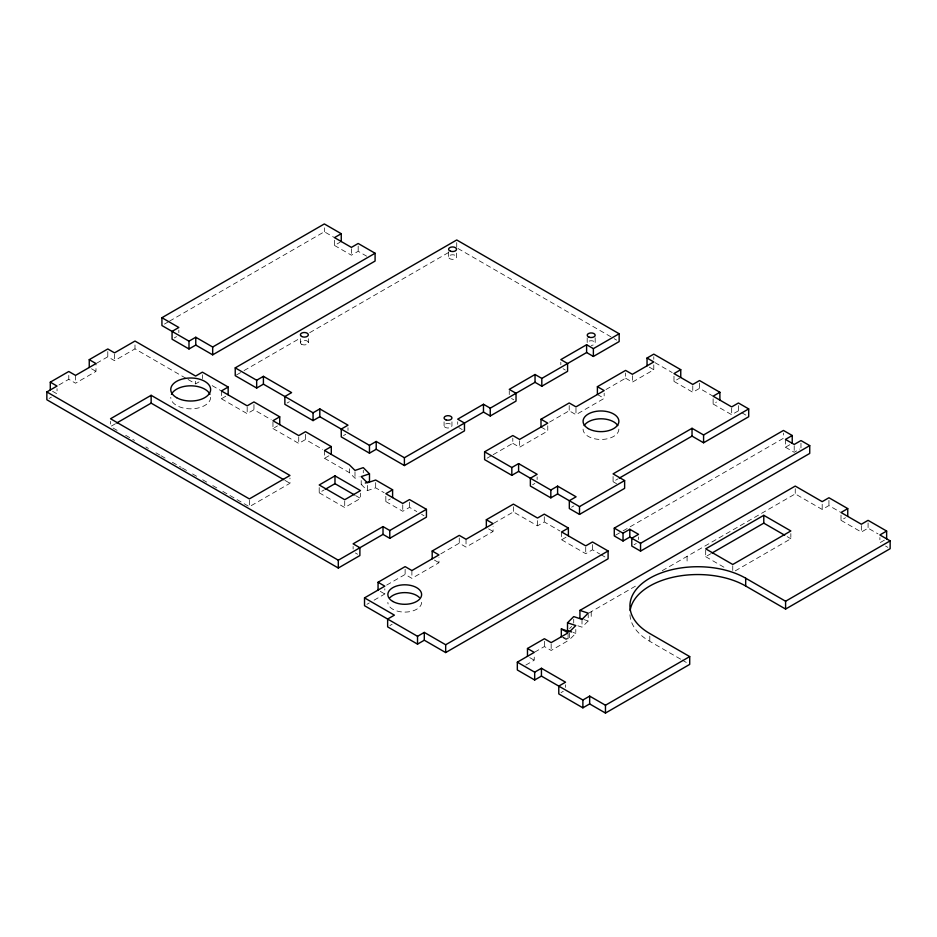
<?xml version="1.0" encoding="UTF-8"?>
<svg xmlns="http://www.w3.org/2000/svg" width="937" height="937" viewBox="0 0 937 937"><rect width="100%" height="100%" fill="white"/><g stroke="black" fill="none" stroke-linecap="round" stroke-linejoin="round"><path stroke-width="0.7" stroke-dasharray="4.68 3.51" d="M569.591 628.528L571.652 626.466M568.08 634.162L568.08 640.674L561.322 636.773L569.602 639.538L575.798 633.353L575.798 629.441M577.871 625.787L582.006 627.169L588.213 620.985L588.213 614.473M58.926 385.002L68.788 379.298L75.534 383.198L95.996 371.38L95.996 363.568M96.675 363.205L107.79 356.786L114.537 360.675L134.987 348.869L186.779 378.771M164.444 324.085L168.215 321.895M169.48 321.168L324.343 231.767L334.005 237.342M49.111 398.448L51.383 397.147M174.329 337.906L176.578 336.606M334.486 240.223L334.486 245.435L340.131 242.179M334.486 245.435L351.41 255.204L358.18 251.292L366.636 256.176M115.45 423.723L110.531 426.569L110.531 421.357M188.044 379.508L195.622 383.877L199.007 381.921M236.499 374.952L242.8 371.31M244.065 370.572L299.582 338.526M309.667 332.705L448.436 252.58M221.401 390.952L221.401 398.764L225.911 396.164M221.401 398.764L247.181 413.65L253.95 409.738L271.133 419.659M287.109 403.027L289.357 401.727M272.96 422.025L272.96 428.537L277.469 425.925M272.96 428.537L298.739 443.412L305.509 439.512L322.703 449.432M343.504 435.588L345.753 434.288M324.518 450.486L324.518 458.298L329.039 455.698M222.854 491.421L249.359 506.718L289.966 483.281L289.966 478.069M319.201 487.58L319.201 492.792L324.061 489.981M319.201 492.792L344.722 507.526L360.499 498.414L360.499 493.202M385.833 496.305L385.833 501.518L390.342 498.906M487.064 458.205L491.96 455.37M493.19 454.656L512.808 443.318L512.808 438.118M549.586 422.083L569.204 410.781L575.974 414.681L604.166 398.401L604.166 393.2M605.981 389.523L625.6 378.197L625.6 372.996M385.833 501.518L402.758 511.286L409.516 507.374L416.766 511.555M512.808 443.318L519.578 447.242L547.77 430.961L547.77 425.761M625.6 378.197L632.37 382.132L653.792 369.752L653.792 361.94M673.984 376.194L673.984 381.406L679.618 378.15M532.614 484.734L534.875 483.433M673.984 381.406L692.783 392.263L699.552 388.351L712.706 395.953M386.665 585.098L405.124 574.451L411.893 578.352L438.961 562.727L438.961 557.515M440.812 553.849L459.259 543.191L466.029 547.091L493.096 531.466L493.096 526.254M493.717 523.303L513.406 511.93L537.51 525.856L544.28 521.944L559.951 530.986M713.116 398.787L713.116 403.999L716.5 402.043M366.906 604.33L369.295 602.948M374.074 600.184L384.826 593.988L384.826 588.776M613.079 476.488L613.079 481.7L618.092 478.795M571.582 507.222L573.831 505.921M713.116 403.999L731.68 414.716L738.438 410.804L740.722 412.128M389.897 625.565L392.146 624.265M561.626 531.958L561.626 539.771L567.26 536.514M615.539 535.214L621.852 531.572M623.117 530.846L783.461 438.27L783.461 433.058M561.626 539.771L585.73 553.685L592.5 549.785L599.703 553.943M785.452 439.418L785.452 447.23L791.097 443.974M634.044 544.748L636.293 543.448M785.452 447.23L794.201 452.278L799.847 449.022M588.799 613.091L635.661 586.035M662.26 570.68L795.244 493.904L822.194 509.459L828.94 505.57L840.231 512.082M534.734 652.117L544.397 646.542L551.167 650.442L568.08 640.674M705.69 550.16L705.69 556.672L710.738 553.755M525.786 665.094L534.242 660.21L534.242 655.01M735.287 570.844L790.851 538.763L790.851 533.563M841.004 515.104L841.004 520.316L845.502 517.716M561.04 692.607L563.289 691.307M841.004 520.316L861.337 532.052L868.084 528.163L877.981 533.879M884.387 540.169L879.89 542.769L879.89 537.557M324.518 458.298L349.419 472.67L354.994 478.233L359.129 476.851M361.202 480.517L361.202 484.417L363.954 483.492M361.202 484.417L367.398 490.601L375.678 487.837L384.147 492.721M584.067 619.603L588.213 620.985M573.046 632.428L575.798 633.353M457.994 248.516L612.857 337.929M614.122 338.655L616.64 340.108M655.022 362.642L672.169 372.551M741.858 412.784L747.562 416.075M885.594 546.06L887.866 547.372M563.078 368.733L565.339 370.033M787.162 536.632L790.851 538.763M511.52 398.494L513.781 399.806M613.079 481.7L616.546 483.691M705.69 556.672L725.379 568.045M458.825 427.612L462.21 429.568M600.898 554.634L605.7 557.398M488.587 528.866L493.096 531.466M212.207 385.646L220.804 390.6M629.969 614.742A67.792 39.143 0 0 0 649.798 641.365L680.988 659.367M682.23 660.093L687.219 662.974M421.603 514.354L424.016 515.748M355.638 495.614L360.499 498.414M434.452 560.115L438.961 562.727M91.498 368.78L95.996 371.38M284.918 480.365L289.966 483.281M355.381 552.959L357.641 554.259M529.733 657.61L534.242 660.21M52.542 391.279L57.04 393.868L57.04 388.668M113.049 428.033L118.097 430.938M125.675 435.318L134.506 440.413M145.867 446.972L148.386 448.425M155.964 452.805L159.747 454.984M161.012 455.722L167.325 459.364M172.373 462.269L181.204 467.376M182.469 468.102L187.517 471.018M192.565 473.935L197.613 476.851M202.661 479.767L207.709 482.672M212.758 485.589L217.806 488.505M380.305 591.376L384.826 593.988M649.282 367.128L653.792 369.752M597.396 394.477L604.166 398.401M541 427.038L547.77 430.961M868.084 522.951L868.084 528.163M861.337 525.54L861.337 532.052M828.94 500.358L828.94 505.57M822.194 504.247L822.194 509.459M800.971 443.166L800.971 448.378M795.244 488.692L795.244 493.904M794.201 445.766L794.201 452.278M738.438 405.604L738.438 410.804M732.757 565.796L732.757 570.996M731.68 408.204L731.68 414.716M699.552 383.151L699.552 388.351M692.783 385.751L692.783 392.263M687.079 556.344L687.079 564.168M653.792 356.728L653.792 359.339M649.798 636.153L649.798 641.365M638.554 536.936L638.554 539.548M632.37 375.62L632.37 382.132M595.171 337.835L595.171 343.047A3.982 2.307 0 0 1 591.177 345.355M592.5 544.573L592.5 549.785M591.212 611.697L591.212 619.521M587.194 337.835L587.194 343.047A3.982 2.307 0 0 1 591.177 340.752A3.982 2.307 0 0 1 595.171 343.047M585.73 547.173L585.73 553.685M582.006 619.357L582.006 627.169M575.974 408.169L575.974 414.681M573.725 619.193L573.725 623.093M569.602 633.025L569.602 639.538M569.204 405.569L569.204 410.781M565.55 684.795L565.55 687.407M560.83 362.221L560.83 364.821M551.167 643.93L551.167 650.442M544.397 641.33L544.397 646.542M544.28 516.732L544.28 521.944M537.51 520.644L537.51 525.856M537.135 476.921L537.135 479.521M519.578 440.73L519.578 447.242M513.406 506.718L513.406 511.93M509.259 390.682L509.259 394.594M466.029 539.279L466.029 547.091M459.259 537.979L459.259 543.191M457.701 421.755L457.701 424.356M456.729 242.589L456.729 247.79M456.553 253.142L456.553 257.054A3.982 2.307 0 0 1 450.568 259.045A3.982 2.307 0 0 1 450.568 255.063A3.982 2.307 0 0 1 456.553 257.054M451.95 421.837L451.95 425.749A3.935 2.272 0 0 1 446.047 427.717A3.935 2.272 0 0 1 446.047 423.782A3.935 2.272 0 0 1 451.95 425.749M448.577 251.842L448.577 257.054M444.079 421.837L444.079 425.749M411.893 570.539L411.893 578.352M409.516 502.162L409.516 507.374M405.124 569.239L405.124 574.451M402.758 504.774L402.758 511.286M375.678 482.625L375.678 487.837M367.398 485.401L367.398 490.601M363.275 470.257L363.275 472.857M358.18 246.091L358.18 251.292M354.994 471.721L354.994 478.233M353.12 546.447L353.12 549.047M351.41 248.692L351.41 255.204M349.419 468.769L349.419 472.67M348.002 427.787L348.002 430.388M344.722 501.014L344.722 507.526M324.343 227.855L324.343 231.767M308.343 338.714L308.343 342.626M305.509 434.299L305.509 439.512M300.367 338.714L300.367 342.626M298.739 436.9L298.739 443.412M253.95 404.526L253.95 409.738M249.359 500.206L249.359 506.718M247.181 407.138L247.181 413.65M202.392 374.765L202.392 378.665M195.622 381.277L195.622 383.877M178.838 330.093L178.838 332.694M134.987 344.968L134.987 348.869M114.537 354.163L114.537 360.675M107.79 351.574L107.79 356.786M75.534 375.386L75.534 383.198M68.788 375.397L68.788 379.298M618.877 429.123A17.908 10.342 0 0 1 600.98 439.465A17.908 10.342 0 0 1 583.072 429.123M210.638 397.323A19.935 11.513 0 0 1 190.703 408.837A19.935 11.513 0 0 1 170.768 397.323M421.615 602.315A16.878 9.745 0 0 1 404.819 612.107A16.878 9.745 0 0 1 387.859 602.409M301.538 344.254A3.982 2.307 0 0 0 308.203 343.211A3.982 2.307 0 0 0 303.319 340.4A3.982 2.307 0 0 0 301.538 344.254"/><path stroke-width="1.41" d="M571.664 631.971L567.517 630.589L567.517 622.777L573.725 616.581L582.006 619.357L588.213 613.173L579.933 610.397L579.933 618.209L582.685 619.134M50.293 389.979L50.293 382.167L68.788 371.485L75.534 375.386L95.996 363.568L89.249 359.667L89.249 367.491M89.249 359.667L107.79 348.962L114.537 352.862L134.987 341.056L195.622 376.065L202.392 372.153L228.171 387.04L228.171 394.852M161.925 317.713L178.838 327.481L172.068 331.393L172.068 339.206L188.993 348.974L195.763 345.074L212.676 354.842L375.093 261.06L375.093 253.248L212.676 347.018L195.763 337.25L188.993 341.162L161.925 325.537L161.925 317.713L324.343 223.943L341.255 233.711L341.255 241.523M46.85 391.947L338.304 560.209L383.01 534.395L389.78 538.307L426.44 517.142L426.44 509.33L389.78 530.494L383.01 526.582L353.12 543.835L359.89 547.747L359.89 555.559L338.304 568.021L46.85 399.759L46.85 391.947L57.04 386.056L50.293 382.167M341.255 233.711L334.486 237.623L351.41 247.391L358.18 243.479L375.093 253.248M151.138 395.309L110.531 418.757L249.359 498.906L289.966 475.469L151.138 395.309L151.138 403.133L283.653 479.639M116.68 423.02L151.138 403.133M235.234 367.866L456.729 239.977L619.158 333.748L619.158 341.572L593.379 356.447L586.609 352.546L541.809 378.407L535.039 374.495L509.259 389.382L516.029 393.294L516.029 401.106L490.25 415.993L483.48 412.081L404.397 457.736L376.205 441.456L369.459 445.356L319.81 416.719L313.063 420.608L284.86 404.327L284.86 396.515L291.606 392.615L263.414 376.334L256.668 380.235L235.234 367.866L235.234 375.678L256.668 388.047L263.414 384.158L313.063 412.795L319.81 408.895L348.002 425.175L341.255 429.076L341.255 436.888L369.459 453.168L376.205 449.268L404.397 465.548L464.471 430.868L464.471 423.055L457.701 419.155L483.48 404.269L490.25 408.169L535.039 382.308L541.809 386.22L567.588 371.333L567.588 363.521L560.83 359.609L586.609 344.734L593.379 348.634L619.158 333.748M228.171 387.04L221.401 390.952L247.181 405.838L253.95 401.926L279.73 416.813L279.73 424.625M279.73 416.813L272.96 420.713L298.739 435.6L305.509 431.699L331.288 446.574L331.288 454.398M331.288 446.574L324.518 450.486L349.419 464.857L354.994 470.421L363.275 467.645L369.483 473.841L369.483 481.653L365.336 483.035M334.977 475.867L319.201 484.979L344.722 499.714L360.499 490.601L334.977 475.867L334.977 483.679L354.42 494.912M325.268 489.29L334.977 483.679M392.603 497.606L392.603 489.793L385.833 493.694L402.758 503.462L409.516 499.562L426.44 509.33M619.345 478.081L692.033 436.115L703.582 442.779L748.698 416.731L748.698 408.919L703.582 434.967L692.033 428.291L613.079 473.876L624.628 480.552L624.628 488.364L579.511 514.413L569.321 508.522L569.321 500.709L576.091 496.809L557.597 486.127L550.827 490.039L518.594 471.428L511.825 475.328L484.605 459.622L484.605 451.81L512.808 435.529L519.578 439.43L547.77 423.149L541 419.249L541 427.038M541 419.249L569.204 402.969L575.974 406.869L604.166 390.588L597.396 386.688L597.396 394.477M597.396 386.688L625.6 370.408L632.37 374.308L653.792 361.94L647.034 358.028L647.034 365.817M647.034 358.028L653.792 354.127L680.754 369.682L680.754 377.494M680.754 369.682L673.984 373.594L692.783 384.451L699.552 380.539L719.885 392.275L719.885 400.099M484.605 451.81L511.825 467.516L518.594 463.604L537.135 474.309L530.365 478.221L530.365 486.034L550.827 497.852L557.597 493.94L579.511 506.601L624.628 480.552M378.056 590.076L378.056 582.264L405.124 566.627L411.893 570.539L438.961 554.915L432.191 551.003L432.191 558.815M432.191 551.003L459.259 535.378L466.029 539.279L493.096 523.654L486.338 519.742L486.338 527.554M486.338 519.742L513.406 504.118L537.51 518.032L544.28 514.132L568.384 528.046L568.384 535.859M719.885 392.275L713.116 396.187L731.68 406.904L738.438 402.992L748.698 408.919M364.516 597.888L394.407 615.14L387.637 619.052L387.637 626.865L417.527 644.129L424.297 640.217L445.672 652.562L608.101 558.792L608.101 550.979L445.672 644.75L424.297 632.405L417.527 636.305L364.516 605.7L364.516 597.888L384.826 586.164L378.056 582.264M568.384 528.046L561.626 531.958L585.73 545.873L592.5 541.973L608.101 550.979M614.274 528.128L623.035 533.188L629.805 529.276L638.554 534.336L631.784 538.236L631.784 546.06L640.545 551.108L809.732 453.426L809.732 445.614L640.545 543.296L629.805 537.088L623.035 541L614.274 535.941L614.274 528.128L783.461 430.446L792.222 435.506L792.222 443.318M792.222 435.506L785.452 439.418L794.201 444.466L800.971 440.566L809.732 445.614M579.933 610.397L795.244 486.08L822.194 501.646L828.94 497.746L847.751 508.604L847.751 516.428M527.484 656.31L527.484 648.498L544.397 638.729L551.167 642.63L568.08 632.862L561.322 628.961L561.322 636.773M763.784 515.327L705.69 548.859L732.757 564.484L790.851 530.951L763.784 515.327L763.784 523.139L712.003 553.029M517.329 662.166L534.676 672.18L541.434 668.268L565.55 682.195L558.78 686.095L558.78 693.919L582.884 707.833L589.654 703.921L605.466 713.057L689.714 664.403L689.714 656.591L605.466 705.233L589.654 696.109L582.884 700.021L541.434 676.092L534.676 679.993L517.329 669.978L517.329 662.166L534.242 652.398L527.484 648.498M847.751 508.604L841.004 512.504L861.337 524.24L868.084 520.351L886.636 531.056L886.636 538.88M886.636 531.056L879.89 534.957L890.15 540.872L890.15 548.695L785.593 609.062L745.676 586.012A67.792 39.143 0 0 0 674.359 576.946A67.792 39.143 0 0 0 630.168 610.514M689.714 656.591L649.798 633.553A67.792 39.143 0 0 1 649.798 578.199A67.792 39.143 0 0 1 745.676 578.199L785.593 601.238L890.15 540.872M369.483 473.841L361.202 476.605L367.398 482.789L375.678 480.025L392.603 489.793M567.517 622.777L575.798 625.541L569.602 631.725L561.322 628.961M763.784 523.139L784.691 535.214M785.593 601.238L785.593 609.062M745.676 578.199L745.676 586.012M703.582 434.967L703.582 442.779M692.033 428.291L692.033 436.115M640.545 543.296L640.545 551.108M629.805 529.276L629.805 537.088M623.035 533.188L623.035 541M605.466 705.233L605.466 713.057M593.379 348.634L593.379 356.447M589.654 696.109L589.654 703.921M586.609 344.734L586.609 352.546M582.884 700.021L582.884 707.833M579.511 506.601L579.511 514.413M557.597 486.127L557.597 493.94M550.827 490.039L550.827 497.852M541.809 378.407L541.809 386.22M541.434 668.268L541.434 676.092M535.039 374.495L535.039 382.308M534.676 672.18L534.676 679.993M518.594 463.604L518.594 471.428M511.825 467.516L511.825 475.328M490.25 408.169L490.25 415.993M483.48 404.269L483.48 412.081M445.672 644.75L445.672 652.562M424.297 632.405L424.297 640.217M417.527 636.305L417.527 644.129M404.397 457.736L404.397 465.548M389.78 530.494L389.78 538.307M383.01 526.582L383.01 534.395M376.205 441.456L376.205 449.268M369.459 445.356L369.459 453.168M338.304 560.209L338.304 568.021M319.81 408.895L319.81 416.719M313.063 412.795L313.063 420.608M263.414 376.334L263.414 384.158M256.668 380.235L256.668 388.047M212.676 347.018L212.676 354.842M195.763 337.25L195.763 345.074M188.993 341.162L188.993 348.974M584.149 425.585A17.908 10.342 0 0 1 600.98 418.792A17.908 10.342 0 0 1 617.799 425.585M171.448 394.336A19.935 11.513 0 0 1 190.703 385.81A19.935 11.513 0 0 1 209.958 394.336M390.085 597.525A16.878 9.745 0 0 1 419.307 597.443M588.319 428.619A17.908 10.342 0 0 0 618.268 423.981A17.908 10.342 0 0 0 596.342 411.32A17.908 10.342 0 0 0 588.319 428.619M450.568 251.233A3.982 2.307 0 0 0 456.553 249.242A3.982 2.307 0 0 0 450.568 247.251A3.982 2.307 0 0 0 450.568 251.233M301.538 336.43A3.982 2.307 0 0 0 308.203 335.399A3.982 2.307 0 0 0 303.319 332.576A3.982 2.307 0 0 0 301.538 336.43M589.186 337.226A3.982 2.307 0 0 0 595.171 335.235A3.982 2.307 0 0 0 589.186 333.244A3.982 2.307 0 0 0 589.186 337.226M446.047 419.905A3.935 2.272 0 0 0 451.95 417.937A3.935 2.272 0 0 0 446.047 415.969A3.935 2.272 0 0 0 446.047 419.905M176.601 397.651A19.935 11.513 0 0 0 209.958 392.486A19.935 11.513 0 0 0 185.549 378.384A19.935 11.513 0 0 0 176.601 397.651M392.861 601.472A16.878 9.745 0 0 0 421.064 597.021A16.878 9.745 0 0 0 400.286 585.145A16.878 9.745 0 0 0 392.861 601.472"/></g></svg>
